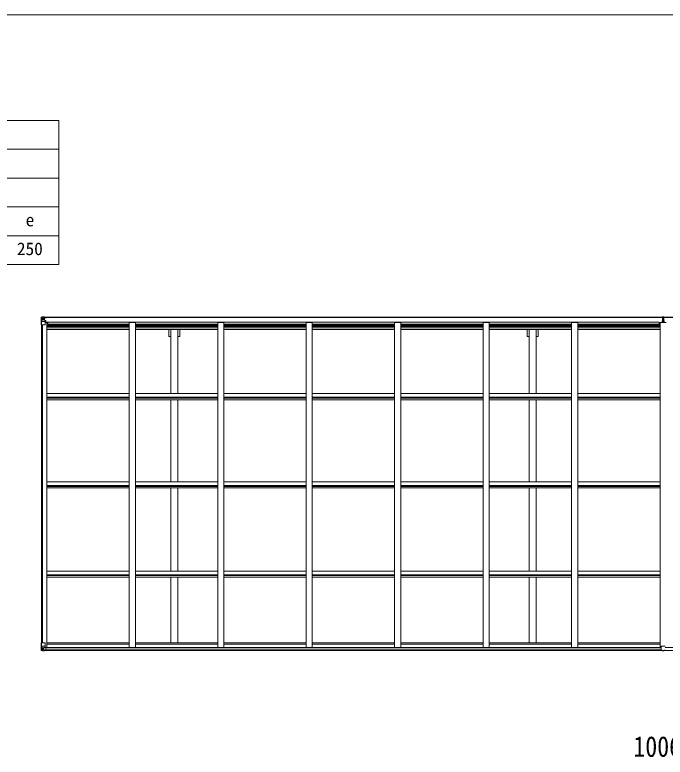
# Model space of a CAD drawing. Units: millimetres at full size; details may follow other scales. Extents: x -9783 to 9892, y -6828 to 6752.
# Drawn here: x -2884 to 2379, y 747 to 6752 of the extents above; entities that cross this region are included whole.
import ezdxf
from ezdxf.enums import TextEntityAlignment as Align

# ---------------------------------------------------------------- set-up
doc = ezdxf.new("R2010")
doc.units = ezdxf.units.MM
doc.header["$LTSCALE"] = 35
for name, color, linetype, lineweight in [('0-1_本体', 4, 'Continuous', 9), ('0-2_部品', 7, 'Continuous', 9), ('0-A_寸法', 6, 'Continuous', 9), ('1-0_FRAME', 7, 'Continuous', 18), ('F-0_240', 7, 'Continuous', 9)]:
    doc.layers.add(name, color=color, linetype=linetype, lineweight=lineweight)
doc.styles.add('ＭＳ ゴシック', font='')
doc.styles.get('ＭＳ ゴシック').set_extended_font_data('MS Gothic')

msp = doc.modelspace()

# ---------------------------------------------------------------- linework, layer by layer
at = {"layer": '0-1_本体'}
for p, q in [((2355.81, 4306.19), (-2648.19, 4306.19)), ((2355.81, 4304.13), (-2648.19, 4304.13)), ((-2637.69, 4263.89), (-2624.69, 4263.89)), ((-2624.69, 1633.97), (-2624.69, 4263.89)), ((-1958.69, 4263.89), (-1908.69, 4263.89)), ((-1958.69, 1633.97), (-1958.69, 4263.89)), ((-1908.69, 1633.97), (-1908.69, 4263.89)), ((-1242.69, 4263.89), (-1192.69, 4263.89)), ((-1242.69, 1633.97), (-1242.69, 4263.89)), ((-1192.69, 1633.97), (-1192.69, 4263.89)), ((-526.69, 4263.89), (-476.69, 4263.89)), ((-526.69, 1633.97), (-526.69, 4263.89)), ((-476.69, 1633.97), (-476.69, 4263.89)), ((189.31, 4263.89), (239.31, 4263.89)), ((189.31, 1633.97), (189.31, 4263.89)), ((239.31, 1633.97), (239.31, 4263.89)), ((905.31, 4263.89), (955.31, 4263.89)), ((905.31, 1633.97), (905.31, 4263.89)), ((955.31, 1633.97), (955.31, 4263.89)), ((1621.31, 4263.89), (1671.31, 4263.89)), ((1621.31, 1633.97), (1621.31, 4263.89)), ((1671.31, 1633.97), (1671.31, 4263.89)), ((2329.81, 4265.92), (2329.81, 4250.85)), ((2337.31, 4263.89), (2387.31, 4263.89)), ((2337.31, 1633.97), (2337.31, 4263.89)), ((2368.81, 4306.19), (7372.81, 4306.19)), ((2368.81, 4304.13), (7372.81, 4304.13)), ((-2669.69, 1670.32), (-2669.69, 4245.42)), ((-2660.69, 1670.32), (-2660.69, 4245.42)), ((-2659.99, 1670.32), (-2659.99, 4245.42)), ((-1958.69, 4241.48), (-2624.69, 4241.48)), ((-2624.69, 4234.41), (-1958.69, 4234.41)), ((-1958.69, 4230.63), (-2624.69, 4230.63)), ((-1958.69, 4219.28), (-2624.69, 4219.28)), ((-1958.69, 4206.46), (-2624.69, 4206.46)), ((-1958.69, 4250.85), (-2617.19, 4250.85)), ((-1242.69, 4250.85), (-1908.69, 4250.85)), ((-1242.69, 4241.48), (-1908.69, 4241.48)), ((-1908.69, 4234.41), (-1242.69, 4234.41)), ((-1242.69, 4230.63), (-1908.69, 4230.63)), ((-1242.69, 4219.28), (-1908.69, 4219.28)), ((-1242.69, 4206.46), (-1908.69, 4206.46)), ((-1621.19, 3688.89), (-1621.19, 4206.46)), ((-1566.19, 3688.89), (-1566.19, 4206.46)), ((-1548.49, 4150.19), (-1548.49, 4206.46)), ((-526.69, 4250.85), (-1192.69, 4250.85)), ((-526.69, 4241.48), (-1192.69, 4241.48)), ((-1192.69, 4234.41), (-526.69, 4234.41)), ((-526.69, 4230.63), (-1192.69, 4230.63)), ((-526.69, 4219.28), (-1192.69, 4219.28)), ((-526.69, 4206.46), (-1192.69, 4206.46)), ((189.31, 4250.85), (-476.69, 4250.85)), ((189.31, 4241.48), (-476.69, 4241.48)), ((-476.69, 4234.41), (189.31, 4234.41)), ((189.31, 4230.63), (-476.69, 4230.63)), ((189.31, 4219.28), (-476.69, 4219.28)), ((189.31, 4206.46), (-476.69, 4206.46)), ((905.31, 4250.85), (239.31, 4250.85)), ((905.31, 4241.48), (239.31, 4241.48)), ((239.31, 4234.41), (905.31, 4234.41)), ((905.31, 4230.63), (239.31, 4230.63)), ((905.31, 4219.28), (239.31, 4219.28)), ((905.31, 4206.46), (239.31, 4206.46)), ((1621.31, 4250.85), (955.31, 4250.85)), ((1621.31, 4241.48), (955.31, 4241.48)), ((955.31, 4234.41), (1621.31, 4234.41)), ((1621.31, 4230.63), (955.31, 4230.63)), ((1621.31, 4219.28), (955.31, 4219.28)), ((1621.31, 4206.46), (955.31, 4206.46)), ((1278.81, 3688.89), (1278.81, 4206.46)), ((1333.81, 3688.89), (1333.81, 4206.46)), ((1351.51, 4150.19), (1351.51, 4206.46)), ((2337.31, 4250.85), (1671.31, 4250.85)), ((2337.31, 4241.48), (1671.31, 4241.48)), ((1671.31, 4234.41), (2337.31, 4234.41)), ((2337.31, 4230.63), (1671.31, 4230.63)), ((2337.31, 4219.28), (1671.31, 4219.28)), ((2337.31, 4206.46), (1671.31, 4206.46)), ((-1548.49, 4150.19), (-1566.19, 4150.19)), ((1351.51, 4150.19), (1333.81, 4150.19)), ((-1958.69, 3688.89), (-2624.69, 3688.89)), ((-1242.69, 3688.89), (-1908.69, 3688.89)), ((-526.69, 3688.89), (-1192.69, 3688.89)), ((189.31, 3688.89), (-476.69, 3688.89)), ((905.31, 3688.89), (239.31, 3688.89)), ((1621.31, 3688.89), (955.31, 3688.89)), ((2337.31, 3688.89), (1671.31, 3688.89)), ((-1958.69, 3659.92), (-2624.69, 3659.92)), ((-1958.69, 3649.77), (-2624.69, 3649.77)), ((-1958.69, 3636.93), (-2624.69, 3636.93)), ((-1242.69, 3659.92), (-1908.69, 3659.92)), ((-1242.69, 3649.77), (-1908.69, 3649.77)), ((-1242.69, 3636.93), (-1908.69, 3636.93)), ((-1621.19, 2974.11), (-1621.19, 3636.93)), ((-1566.19, 2974.11), (-1566.19, 3636.93)), ((-526.69, 3659.92), (-1192.69, 3659.92)), ((-526.69, 3649.77), (-1192.69, 3649.77)), ((-526.69, 3636.93), (-1192.69, 3636.93)), ((189.31, 3659.92), (-476.69, 3659.92)), ((189.31, 3649.77), (-476.69, 3649.77)), ((189.31, 3636.93), (-476.69, 3636.93)), ((905.31, 3659.92), (239.31, 3659.92)), ((905.31, 3649.77), (239.31, 3649.77)), ((905.31, 3636.93), (239.31, 3636.93)), ((1621.31, 3659.92), (955.31, 3659.92)), ((1621.31, 3649.77), (955.31, 3649.77)), ((1621.31, 3636.93), (955.31, 3636.93)), ((1278.81, 2974.11), (1278.81, 3636.93)), ((1333.81, 2974.11), (1333.81, 3636.93)), ((2337.31, 3659.92), (1671.31, 3659.92)), ((2337.31, 3649.77), (1671.31, 3649.77)), ((2337.31, 3636.93), (1671.31, 3636.93)), ((-1958.69, 2974.11), (-2624.69, 2974.11)), ((-1958.69, 2944.67), (-2624.69, 2944.67)), ((-1242.69, 2974.11), (-1908.69, 2974.11)), ((-1242.69, 2944.67), (-1908.69, 2944.67)), ((-526.69, 2974.11), (-1192.69, 2974.11)), ((-526.69, 2944.67), (-1192.69, 2944.67)), ((189.31, 2974.11), (-476.69, 2974.11)), ((189.31, 2944.67), (-476.69, 2944.67)), ((905.31, 2974.11), (239.31, 2974.11)), ((905.31, 2944.67), (239.31, 2944.67)), ((1621.31, 2974.11), (955.31, 2974.11)), ((1621.31, 2944.67), (955.31, 2944.67)), ((2337.31, 2974.11), (1671.31, 2974.11)), ((2337.31, 2944.67), (1671.31, 2944.67)), ((-1958.69, 2937.52), (-2624.69, 2937.52)), ((-1958.69, 2924.56), (-2624.69, 2924.56)), ((-1242.69, 2937.52), (-1908.69, 2937.52)), ((-1242.69, 2924.56), (-1908.69, 2924.56)), ((-1621.19, 2250.2), (-1621.19, 2924.56)), ((-1566.19, 2250.2), (-1566.19, 2924.56)), ((-526.69, 2937.52), (-1192.69, 2937.52)), ((-526.69, 2924.56), (-1192.69, 2924.56)), ((189.31, 2937.52), (-476.69, 2937.52)), ((189.31, 2924.56), (-476.69, 2924.56)), ((905.31, 2937.52), (239.31, 2937.52)), ((905.31, 2924.56), (239.31, 2924.56)), ((1621.31, 2937.52), (955.31, 2937.52)), ((1621.31, 2924.56), (955.31, 2924.56)), ((1278.81, 2250.2), (1278.81, 2924.56)), ((1333.81, 2250.2), (1333.81, 2924.56)), ((2337.31, 2937.52), (1671.31, 2937.52)), ((2337.31, 2924.56), (1671.31, 2924.56)), ((-1958.69, 2250.2), (-2624.69, 2250.2)), ((-1242.69, 2250.2), (-1908.69, 2250.2)), ((-526.69, 2250.2), (-1192.69, 2250.2)), ((189.31, 2250.2), (-476.69, 2250.2)), ((905.31, 2250.2), (239.31, 2250.2)), ((1621.31, 2250.2), (955.31, 2250.2)), ((2337.31, 2250.2), (1671.31, 2250.2)), ((-1958.69, 2220.44), (-2624.69, 2220.44)), ((-1958.69, 2216.14), (-2624.69, 2216.14)), ((-1958.69, 2203.13), (-2624.69, 2203.13)), ((-1242.69, 2220.44), (-1908.69, 2220.44)), ((-1242.69, 2216.14), (-1908.69, 2216.14)), ((-1242.69, 2203.13), (-1908.69, 2203.13)), ((-1621.19, 1671.21), (-1621.19, 2203.13)), ((-1566.19, 1671.21), (-1566.19, 2203.13)), ((-526.69, 2220.44), (-1192.69, 2220.44)), ((-526.69, 2216.14), (-1192.69, 2216.14)), ((-526.69, 2203.13), (-1192.69, 2203.13)), ((189.31, 2220.44), (-476.69, 2220.44)), ((189.31, 2216.14), (-476.69, 2216.14)), ((189.31, 2203.13), (-476.69, 2203.13)), ((905.31, 2220.44), (239.31, 2220.44)), ((905.31, 2216.14), (239.31, 2216.14)), ((905.31, 2203.13), (239.31, 2203.13)), ((1621.31, 2220.44), (955.31, 2220.44)), ((1621.31, 2216.14), (955.31, 2216.14)), ((1621.31, 2203.13), (955.31, 2203.13)), ((1278.81, 1671.21), (1278.81, 2203.13)), ((1333.81, 1671.21), (1333.81, 2203.13)), ((2337.31, 2220.44), (1671.31, 2220.44)), ((2337.31, 2216.14), (1671.31, 2216.14)), ((2337.31, 2203.13), (1671.31, 2203.13)), ((-2633.72, 1633.97), (2346.35, 1633.97)), ((-2633.19, 1631.62), (2345.81, 1631.62)), ((-1959.27, 1662.08), (-2625.27, 1662.08)), ((-1959, 1671.21), (-2625, 1671.21)), ((-1243.27, 1662.08), (-1909.27, 1662.08)), ((-1243, 1671.21), (-1909, 1671.21)), ((-527.27, 1662.08), (-1193.27, 1662.08)), ((-527, 1671.21), (-1193, 1671.21)), ((188.73, 1662.08), (-477.27, 1662.08)), ((189, 1671.21), (-477, 1671.21)), ((904.73, 1662.08), (238.73, 1662.08)), ((905, 1671.21), (239, 1671.21)), ((1620.73, 1662.08), (954.73, 1662.08)), ((1621, 1671.21), (955, 1671.21)), ((2336.73, 1662.08), (1670.73, 1662.08)), ((2337, 1671.21), (1671, 1671.21)), ((7358.35, 1633.97), (2378.28, 1633.97)), ((-2643.19, 1609.47), (2355.81, 1609.47)), ((-2643.19, 1608.53), (2355.81, 1608.53)), ((-2633.19, 1615.96), (2345.81, 1615.96)), ((7367.81, 1609.47), (2368.81, 1609.47)), ((7367.81, 1608.53), (2368.81, 1608.53))]:
    msp.add_line(p, q, dxfattribs=at)
for points in [[(-2617.19, 4250.85), (-2617.19, 4265.92), (2329.81, 4265.92)], [(-1621.19, 4150.19), (-1638.89, 4150.19), (-1638.89, 4206.46)], [(1278.81, 4150.19), (1261.11, 4150.19), (1261.11, 4206.46)]]:
    msp.add_lwpolyline(points, dxfattribs=at)
at = {"layer": '0-2_部品'}
for p, q in [((-2671.69, 4306.13), (-2671.69, 4306.09)), ((-2670.75, 4307.13), (-2670.75, 4307.13)), ((-2670.75, 4307.09), (-2670.75, 4307.13)), ((-2661.78, 4307.52), (-2669.7, 4307.04)), ((-2668.84, 4306.07), (-2668.84, 4306)), ((-2668.84, 4245.42), (-2668.84, 4306)), ((-2668.3, 4272.3), (-2664.16, 4284.39)), ((-2668.3, 4272.3), (-2661.69, 4272.09)), ((-2664.87, 4302.63), (-2667.61, 4306.3)), ((-2664.02, 4299.12), (-2661.69, 4299.18)), ((-2664.02, 4285.65), (-2664.02, 4299.12)), ((-2661.69, 4285.62), (-2664.02, 4285.65)), ((-2649.69, 4308.31), (-2661.69, 4307.52)), ((-2661.69, 4299.18), (-2649.69, 4299.18)), ((-2661.69, 4285.62), (-2649.69, 4285.62)), ((-2661.69, 4285.62), (-2661.69, 4285.62)), ((-2661.69, 4272.09), (-2637.69, 4272.09)), ((-2656.21, 4291.98), (-2656.21, 4291.02)), ((-2650.69, 4299.18), (-2649.69, 4299.18)), ((-2643.19, 4308.82), (-2649.69, 4308.42)), ((-2649.69, 4282.32), (-2649.69, 4308.42)), ((-2649.69, 4307.54), (-2643.19, 4307.93)), ((-2648.19, 4302.71), (-2649.69, 4302.71)), ((-2648.19, 4299.18), (-2649.69, 4299.18)), ((-2648.19, 4285.62), (-2649.69, 4285.62)), ((-2648.86, 4282.06), (-2638.51, 4280.41)), ((-2648.86, 4281.43), (-2648.86, 4282.06)), ((-2638.51, 4279.78), (-2648.86, 4281.43)), ((-2643.19, 4307.01), (-2648.19, 4306.92)), ((-2647.69, 4302.35), (-2648.19, 4302.35)), ((-2644.19, 4297.42), (-2648.19, 4297.42)), ((-2644.19, 4289.22), (-2648.19, 4289.22)), ((-2648.08, 4301.05), (-2644.19, 4301.05)), ((-2647.69, 4303.38), (-2647.69, 4301.42)), ((-2639.69, 4303.38), (-2647.69, 4303.38)), ((-2639.69, 4303.35), (-2647.69, 4303.35)), ((-2637.69, 4301.51), (-2647.69, 4301.42)), ((-2647.69, 4301.26), (-2647.69, 4301.42)), ((-2647.69, 4301.42), (-2647.69, 4301.42)), ((-2644.19, 4281.32), (-2644.19, 4301.29)), ((-2643.19, 4307.93), (-2643.19, 4308.82)), ((-2643.19, 4307.42), (-2643.19, 4307.93)), ((-2643.19, 4307.42), (-2643.19, 4307.01)), ((-2643.19, 4307.01), (-2643.19, 4306.19)), ((-2638.51, 4280.41), (-2638.51, 4279.78)), ((-2638.24, 4280.33), (-2634.19, 4280.3)), ((-2638.19, 4306.62), (-2638.19, 4306.19)), ((-2637.89, 4306.62), (-2638.19, 4306.62)), ((-2637.89, 4306.62), (-2636.2, 4306.19)), ((-2637.69, 4303.12), (-2632.69, 4303.12)), ((-2637.69, 4301.51), (-2637.69, 4303.12)), ((-2637.69, 4246.42), (-2637.69, 4279.52)), ((-2633.19, 4268.42), (-2637.69, 4268.42)), ((-2617.19, 4265.11), (-2637.69, 4265.11)), ((-2633.19, 4280.29), (-2634.19, 4280.3)), ((-2634.19, 4278.56), (-2633.19, 4278.57)), ((-2633.19, 4265.11), (-2633.19, 4280.29)), ((-2632.69, 4304.13), (-2632.69, 4303.12)), ((-2632.69, 4303.12), (-2631.69, 4303.12)), ((-2631.69, 4303.12), (-2631.69, 4304.13)), ((-2631.69, 4303.12), (-2631.69, 4301.55)), ((-2631.69, 4301.44), (-2631.69, 4301.55)), ((2353.81, 4276.85), (2360.81, 4276.91)), ((2353.81, 4275.47), (2360.81, 4275.41)), ((2353.81, 4264.08), (2353.81, 4274.97)), ((2355.81, 4307.91), (2360.66, 4308.2)), ((2355.81, 4304.91), (2355.81, 4307.91)), ((2360.81, 4305.21), (2355.81, 4304.91)), ((2355.81, 4303.41), (2355.81, 4304.91)), ((2356.81, 4302.41), (2360.81, 4302.41)), ((2356.81, 4300.58), (2356.81, 4302.41)), ((2356.81, 4300.58), (2360.81, 4300.51)), ((2356.81, 4296.98), (2356.81, 4300.58)), ((2356.81, 4296.98), (2360.81, 4296.91)), ((2356.81, 4288.74), (2356.81, 4296.98)), ((2356.81, 4288.74), (2360.81, 4288.71)), ((2356.81, 4276.87), (2356.81, 4288.74)), ((2360.66, 4308.2), (2362.31, 4308.31)), ((2362.31, 4305.3), (2360.81, 4305.21)), ((2360.81, 4302.41), (2360.81, 4305.21)), ((2360.81, 4302.41), (2360.81, 4291.69)), ((2360.81, 4291.69), (2363.81, 4291.69)), ((2360.81, 4284.62), (2360.81, 4291.69)), ((2360.81, 4284.62), (2363.81, 4284.62)), ((2360.81, 4274.98), (2360.81, 4284.62)), ((2360.81, 4274.98), (2363.81, 4274.98)), ((2360.81, 4267.91), (2360.81, 4274.98)), ((2360.81, 4267.91), (2363.81, 4267.91)), ((2360.81, 4267.91), (2360.81, 4264.08)), ((2362.31, 4308.31), (2362.31, 4305.3)), ((2368.81, 4304.9), (2362.31, 4305.3)), ((2363.81, 4302.41), (2367.81, 4302.41)), ((2363.81, 4302.41), (2363.81, 4291.69)), ((2363.81, 4300.51), (2367.81, 4300.51)), ((2363.81, 4284.62), (2363.81, 4291.69)), ((2363.81, 4274.98), (2363.81, 4284.62)), ((2370.81, 4276.35), (2363.81, 4276.41)), ((2363.81, 4267.91), (2363.81, 4274.98)), ((2363.81, 4267.91), (2363.81, 4264.08)), ((2367.81, 4300.51), (2367.81, 4302.41)), ((2367.81, 4276.87), (2367.81, 4288.71)), ((2368.81, 4303.41), (2368.81, 4304.9)), ((2370.81, 4275.47), (2370.81, 4276.35)), ((2370.81, 4264.08), (2370.81, 4274.97)), ((-2668.84, 4245.42), (-2638.69, 4245.42)), ((-2671.69, 1670.32), (-2638.69, 1670.32)), ((-2671.69, 1609.61), (-2671.69, 1670.32)), ((-2668.84, 1670.32), (-2668.84, 1609.74)), ((-2668.3, 1643.44), (-2661.69, 1643.66)), ((-2668.3, 1643.44), (-2664.16, 1631.36)), ((-2661.69, 1630.12), (-2664.02, 1630.09)), ((-2664.02, 1630.09), (-2664.02, 1616.62)), ((-2661.69, 1643.66), (-2637.69, 1643.66)), ((-2661.69, 1630.12), (-2661.69, 1630.12)), ((-2649.69, 1630.12), (-2661.69, 1630.12)), ((-2657.17, 1623.76), (-2657.17, 1624.72)), ((-2649.69, 1634.11), (-2643.19, 1634.11)), ((-2649.69, 1634.11), (-2649.69, 1607.32)), ((-2638.51, 1635.97), (-2648.86, 1634.31)), ((-2648.86, 1634.31), (-2648.86, 1634.11)), ((-2646.16, 1634.11), (-2638.51, 1635.33)), ((-2643.19, 1634.11), (-2634.19, 1634.08)), ((-2638.51, 1635.33), (-2638.51, 1635.97)), ((-2637.69, 1669.32), (-2637.69, 1636.23)), ((-2633.19, 1633.17), (-2633.19, 1613.01)), ((2345.81, 1612.07), (2345.81, 1644.39)), ((2377.81, 1645.39), (2346.81, 1645.39)), ((-2670.75, 1608.66), (-2670.75, 1608.61)), ((-2661.78, 1608.23), (-2669.7, 1608.7)), ((-2668.84, 1609.67), (-2668.84, 1609.74)), ((-2664.87, 1613.11), (-2667.61, 1609.45)), ((-2664.02, 1616.62), (-2661.69, 1616.56)), ((-2661.69, 1616.57), (-2649.69, 1616.57)), ((-2649.69, 1607.44), (-2661.69, 1608.22)), ((-2643.19, 1606.93), (-2643.19, 1612.87)), ((-2634.19, 1612.3), (-2643.19, 1612.24)), ((2345.81, 1612.07), (2345.81, 1612.03)), ((2355.81, 1611.3), (2346.81, 1611.35)), ((2368.81, 1611.3), (2377.81, 1611.35))]:
    msp.add_line(p, q, dxfattribs=at)
for points in [[(-2671.69, 4306.09), (-2671.69, 4245.42), (-2668.84, 4245.42)], [(-2670.75, 4307.13), (-2661.69, 4307.69), (-2649.69, 4308.42)], [(-2658.13, 4292.94), (-2659.09, 4292.94), (-2659.09, 4293.9), (-2658.13, 4293.9)], [(-2657.17, 4294.86), (-2657.17, 4295.82), (-2656.21, 4295.82), (-2656.21, 4294.86)], [(-2656.21, 4291.02), (-2657.17, 4291.02), (-2657.17, 4291.98)], [(-2655.25, 4293.9), (-2654.29, 4293.9), (-2654.29, 4292.94), (-2655.25, 4292.94)], [(-2643.19, 4307.42), (-2648.19, 4307.42), (-2648.19, 4281.96)], [(-2647.69, 4302.35), (-2639.69, 4302.35), (-2639.69, 4304.13)], [(-2632.69, 4301.39), (-2647.69, 4301.26), (-2647.69, 4301.26)], [(-2637.69, 4301.51), (-2637.69, 4301.5), (-2631.69, 4301.55)], [(-2634.19, 4280.3), (-2634.19, 4278.56), (-2637.69, 4278.55)], [(2360.81, 4276.41), (2353.81, 4276.35), (2353.81, 4276.85)], [(2360.81, 4274.91), (2353.81, 4274.97), (2353.81, 4275.47), (2353.81, 4276.35)], [(2362.31, 4308.31), (2368.81, 4307.91), (2368.81, 4304.9)], [(2363.81, 4296.91), (2367.81, 4296.91), (2367.81, 4300.51)], [(2363.81, 4288.71), (2367.81, 4288.71), (2367.81, 4296.91)], [(2363.81, 4276.91), (2370.81, 4276.85), (2370.81, 4276.35)], [(2363.81, 4275.41), (2370.81, 4275.47), (2370.81, 4274.97), (2363.81, 4274.91)], [(-2658.13, 1621.84), (-2659.09, 1621.84), (-2659.09, 1622.8), (-2658.13, 1622.8)], [(-2657.17, 1624.72), (-2656.21, 1624.72), (-2656.21, 1623.76)], [(-2655.25, 1622.8), (-2654.29, 1622.8), (-2654.29, 1621.84), (-2655.25, 1621.84)], [(-2670.75, 1608.61), (-2661.69, 1608.06), (-2643.19, 1606.93)], [(-2656.21, 1620.88), (-2656.21, 1619.92), (-2657.17, 1619.92), (-2657.17, 1620.88)], [(-2633.19, 1613.01), (-2633.2, 1612.91), (-2643.19, 1612.87)], [(2362.31, 1605.87), (2355.81, 1606.27), (2355.81, 1611.3)], [(2362.31, 1605.87), (2368.81, 1606.27), (2368.81, 1611.3)]]:
    msp.add_lwpolyline(points, dxfattribs=at)
for centre in [(-2656.69, 4293.42), (-2656.69, 1622.32)]:
    msp.add_circle(centre, 5.3, dxfattribs=at)
for centre, radius, start, end in [((-2670.69, 4306.13), 0.999, 93.4424, 179.95083), ((-2670.69, 4306.13), 1, 93.50017, 180.00079), ((-2670.69, 4306.09), 0.999, 93.4424, 179.95083), ((-2669.53, 4319.74), 12.7, 269.24466, 275.10311), ((-2667.56, 4306.13), 1.28, 131.17831, 182.45895), ((-2658.13, 4294.86), 0.96, 270, 0), ((-2658.13, 4291.98), 0.96, 0, 90), ((-2655.25, 4294.86), 0.96, 180, 270), ((-2655.25, 4291.98), 0.96, 90, 180), ((-2648.75, 4282.99), 0.937, 182.32209, 263.26766), ((-2648.75, 4282.36), 0.937, 182.32209, 263.26766), ((-2647.69, 4303.88), 0.5, 179.99802, 269.99691), ((-2647.69, 4303.85), 0.5, 180.00109, 270.00109), ((-2647.69, 4300.92), 0.5, 90.52895, 180.04464), ((-2647.67, 4300.75), 0.513, 91.88028, 181.04707), ((-2638.62, 4279.48), 0.937, 2.32209, 83.26766), ((-2638.62, 4278.85), 0.937, 2.32209, 83.26766), ((-2632.55, 4309.08), 7.69, 268.96999, 276.43426), ((2356.81, 4303.41), 1, 180, 270), ((2367.81, 4303.41), 1, 270, 0), ((-2638.69, 4246.42), 1, 270, 0), ((-2658.13, 1623.76), 0.96, 270, 0), ((-2658.13, 1620.88), 0.96, 0, 90), ((-2655.25, 1623.76), 0.96, 180, 270), ((-2655.25, 1620.88), 0.96, 90, 180), ((-2648.75, 1633.38), 0.937, 96.73234, 129.06602), ((-2638.69, 1669.32), 1, 0, 90), ((-2638.62, 1636.9), 0.937, 276.73234, 357.67791), ((-2638.62, 1636.26), 0.937, 276.73234, 357.67791), ((2346.81, 1644.39), 1, 90, 180), ((2377.81, 1644.39), 1, 0, 90), ((-2670.69, 1609.65), 0.999, 180.04917, 266.5576), ((-2670.69, 1609.62), 0.999, 180.04917, 266.5576), ((-2670.69, 1609.61), 1, 179.99921, 266.49983), ((-2669.53, 1596), 12.7, 84.89689, 90.75534), ((-2667.56, 1609.62), 1.28, 177.54105, 228.82169)]:
    msp.add_arc(centre, radius, start, end, dxfattribs=at)
for centre, major_axis, ratio, start_param, end_param in [((-2469.75, 4319.44), (201, 12.36), 0.060933, 3.1373463, 3.1378449), ((-2668.75, 4307.21), (2, 0.12), 0.060933, 3.1378449, 4.2119296), ((-2667.58, 4274.65), (0.85, 2.32), 0.403757, 2.3087461, 3.2744049), ((-2668.56, 4304.11), (-0.02, 3), 0.466854, 5.5234897, 6.1575023), ((-2666.89, 4299.04), (0.03, 5), 0.573921, 4.7320603, 5.5159136), ((-2665.42, 4285.67), (0, 3), 0.468246, 4.2703918, 4.7058971), ((-2743.44, 4299.18), (81.75, 0), 0.061163, 0, 0.0007725), ((2360.84, 4305.21), (0.18, -2.99), 0.008711, 3.1415927, 4.7113235), ((2188.94, 4294.7), (171.87, 10.52), 0.017422, 6.2821194, 6.2831848), ((-2667.58, 1641.09), (0.85, -2.32), 0.403757, 3.0087805, 3.9744392), ((-2665.42, 1630.07), (0, -3), 0.468246, 1.5772882, 2.0127935), ((-2634.19, 1633.17), (1, -0.021), 0.906239, 0.0187047, 1.589501), ((-2668.75, 1608.53), (2, -0.12), 0.060933, 2.0712557, 3.1453404), ((-2469.75, 1596.3), (201, -12.36), 0.060933, 3.1453404, 3.145839), ((-2668.56, 1611.63), (-0.02, -3), 0.466854, 0.125683, 0.7596956), ((-2666.89, 1616.7), (0.03, -5), 0.573921, 0.7672717, 1.551125), ((-2743.44, 1616.57), (81.75, 0), 0.061163, 6.2824128, 6.2831853), ((-2634.19, 1613.01), (1, 0.012), 0.707053, 4.7036637, 6.124411), ((2346.81, 1612.06), (1, -0.012), 0.707053, 3.2044821, 4.7211143), ((2377.81, 1612.06), (-1, -0.012), 0.707053, 1.562071, 3.0787032)]:
    msp.add_ellipse(centre, major_axis=major_axis, ratio=ratio, start_param=start_param, end_param=end_param, dxfattribs=at)
at = {"layer": '1-0_FRAME'}
for p, q in [((-9294.96, 5897.55), (-2528.29, 5897.55)), ((-8128.29, 5664.21), (-2528.29, 5664.21)), ((-8128.29, 5430.88), (-2528.29, 5430.88)), ((-8128.29, 5197.55), (-2528.29, 5197.55))]:
    msp.add_line(p, q, dxfattribs=at)
for points in [[(-2528.29, 5897.55), (-2528.29, 5197.55), (-2528.29, 4730.88)], [(-9294.96, 4964.21), (-8128.29, 4964.21), (-2528.29, 4964.21)], [(-9294.96, 4730.88), (-8711.62, 4730.88), (-5328.29, 4730.88), (-3461.62, 4730.88), (-2528.29, 4730.88)]]:
    msp.add_lwpolyline(points, dxfattribs=at)
at = {"layer": 'F-0_240', "color": 5}
msp.add_line((-9783.03, 6751.9), (9396.97, 6751.9), dxfattribs=at)

# ---------------------------------------------------------------- texts
at = {"layer": '0-A_寸法', "color": 7, "style": 'ＭＳ ゴシック', "width": 0.85}
msp.add_text('10064', height=166.8, dxfattribs=at).set_placement((2121.69, 699.36), align=Align.BOTTOM_LEFT)
at = {"layer": '1-0_FRAME', "style": 'ＭＳ ゴシック'}
for s, p in [('e', (-2796.87, 5010.39)), ('250', (-2867.35, 4777.06))]:
    msp.add_text(s, height=102.6, dxfattribs=at).set_placement(p, align=Align.BOTTOM_LEFT)

doc.saveas('drawing.dxf')
